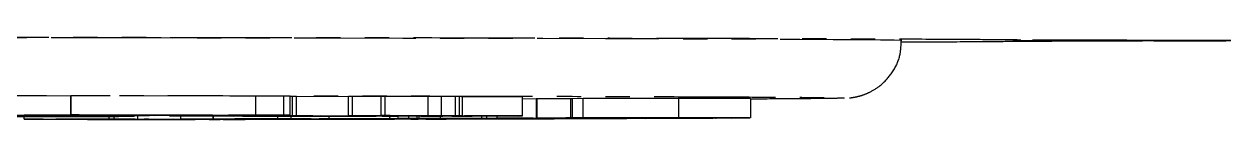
# Model space of a CAD drawing. Header units: millimetres. Extents: x 2687 to 4367, y 1046 to 2234.
# Drawn here: x 3458.5 to 3521.6, y 1266.9 to 1271.2 of the extents above; entities that cross this region are included whole.
import ezdxf

# ---------------------------------------------------------------- set-up
doc = ezdxf.new("R2010")
doc.units = ezdxf.units.MM
doc.linetypes.add('PHANTOM', pattern=[12.7, 6.35, -1.27, 1.27, -1.27, 1.27, -1.27])

msp = doc.modelspace()

# ---------------------------------------------------------------- linework, layer by layer
at = {"color": 7, "linetype": 'PHANTOM', "lineweight": 25}
for p, q in [((3460.948, 1268.151), (3456.879, 1268.157)), ((3460.958, 1268.151), (3460.948, 1268.151)), ((3460.948, 1267.151), (3460.948, 1268.151)), ((3470.621, 1268.151), (3460.958, 1268.166)), ((3460.958, 1267.166), (3460.958, 1268.166)), ((3472.08, 1268.151), (3470.621, 1268.151)), ((3470.621, 1267.151), (3470.621, 1268.151)), ((3472.414, 1268.147), (3472.08, 1268.151)), ((3472.08, 1267.151), (3472.08, 1268.151)), ((3472.414, 1267.147), (3472.414, 1268.147)), ((3472.525, 1268.123), (3472.414, 1268.123)), ((3472.731, 1268.127), (3472.525, 1268.126)), ((3472.525, 1267.126), (3472.525, 1268.126)), ((3475.461, 1268.118), (3472.731, 1268.127)), ((3472.731, 1267.127), (3472.731, 1268.127)), ((3475.667, 1268.128), (3475.461, 1268.126)), ((3475.461, 1267.126), (3475.461, 1268.126)), ((3477.164, 1268.123), (3475.667, 1268.128)), ((3475.667, 1267.128), (3475.667, 1268.128)), ((3477.369, 1268.132), (3477.164, 1268.13)), ((3477.164, 1267.13), (3477.164, 1268.13)), ((3479.622, 1268.124), (3477.369, 1268.132)), ((3477.369, 1267.132), (3477.369, 1268.132)), ((3479.622, 1267.124), (3479.622, 1268.124)), ((3480.305, 1268.126), (3480.305, 1267.126)), ((3481.258, 1268.13), (3481.045, 1268.13)), ((3481.045, 1267.13), (3481.045, 1268.13)), ((3481.258, 1267.13), (3481.258, 1268.13)), ((3481.415, 1267.126), (3481.415, 1268.126)), ((3484.548, 1267.119), (3484.548, 1268.119)), ((3485.265, 1268.002), (3484.548, 1267.999)), ((3485.324, 1268.002), (3485.265, 1268.002)), ((3485.265, 1268.002), (3485.265, 1267.002)), ((3487.079, 1268.013), (3485.324, 1268.002)), ((3485.324, 1267.002), (3485.324, 1268.002)), ((3487.171, 1268.013), (3487.079, 1268.013)), ((3487.079, 1267.013), (3487.079, 1268.013)), ((3487.724, 1268.018), (3487.171, 1268.013)), ((3487.171, 1267.013), (3487.171, 1268.013)), ((3487.724, 1267.018), (3487.724, 1268.018)), ((3492.712, 1267.023), (3492.712, 1268.023)), ((3496.475, 1267.016), (3496.475, 1268.016)), ((3501.317, 1268.052), (3501.369, 1268.049)), ((3456.879, 1267.157), (3460.948, 1267.151)), ((3460.704, 1267.15), (3458.5, 1267.153)), ((3458.51, 1266.941), (3458.51, 1267.08)), ((3459.112, 1267.091), (3459.112, 1267.092)), ((3459.112, 1267.092), (3460.612, 1267.092)), ((3459.112, 1267.092), (3459.112, 1267.092)), ((3459.27, 1267.091), (3459.112, 1267.091)), ((3459.112, 1267.082), (3459.112, 1267.091)), ((3460.322, 1267.082), (3459.112, 1267.082)), ((3459.112, 1267.082), (3459.112, 1267.082)), ((3459.112, 1267.082), (3459.27, 1267.082)), ((3459.27, 1267.082), (3459.27, 1267.091)), ((3459.506, 1267.083), (3459.506, 1267.091)), ((3459.928, 1267.087), (3459.928, 1267.091)), ((3460.533, 1267.087), (3459.928, 1267.087)), ((3459.928, 1267.087), (3459.928, 1267.083)), ((3460.506, 1267.087), (3459.928, 1267.087)), ((3460.085, 1267.129), (3460.085, 1267.151)), ((3461.289, 1267.128), (3460.085, 1267.129)), ((3460.164, 1267.091), (3460.454, 1267.091)), ((3460.164, 1267.082), (3460.164, 1267.087)), ((3460.164, 1267.082), (3460.322, 1267.082)), ((3460.322, 1267.082), (3460.322, 1267.087)), ((3460.322, 1267.082), (3460.322, 1267.082)), ((3460.506, 1267.093), (3460.506, 1267.087)), ((3461.401, 1267.082), (3460.533, 1267.087)), ((3460.612, 1267.092), (3460.612, 1267.093)), ((3460.928, 1267.087), (3461.717, 1267.083)), ((3460.948, 1267.151), (3463.994, 1267.16)), ((3461.102, 1267.164), (3460.958, 1267.166)), ((3460.958, 1267.166), (3470.621, 1267.151)), ((3462.138, 1267.082), (3461.401, 1267.082)), ((3465.055, 1267.143), (3461.551, 1267.149)), ((3461.717, 1267.083), (3461.717, 1267.092)), ((3464.842, 1267.159), (3461.795, 1267.15)), ((3461.795, 1267.15), (3465.299, 1267.144)), ((3461.875, 1267.089), (3461.875, 1267.092)), ((3461.98, 1267.082), (3461.98, 1267.092)), ((3461.98, 1267.082), (3462.138, 1267.082)), ((3462.138, 1267.082), (3462.138, 1267.092)), ((3462.138, 1267.082), (3462.138, 1267.082)), ((3462.212, 1267.135), (3462.212, 1267.148)), ((3462.212, 1267.135), (3465.055, 1267.143)), ((3463.994, 1267.16), (3462.581, 1267.162)), ((3465.902, 1267.142), (3462.735, 1267.133)), ((3462.946, 1266.946), (3462.946, 1267.08)), ((3463.213, 1266.947), (3463.213, 1267.081)), ((3464.277, 1267.087), (3464.277, 1267.137)), ((3464.442, 1266.948), (3464.442, 1267.138)), ((3468.345, 1267.153), (3464.842, 1267.159)), ((3465.299, 1267.158), (3465.299, 1267.144)), ((3465.299, 1267.144), (3468.345, 1267.153)), ((3469.858, 1267.136), (3465.902, 1267.142)), ((3466.109, 1267.142), (3466.109, 1267.12)), ((3466.109, 1267.12), (3466.315, 1267.121)), ((3469.193, 1267.152), (3466.146, 1267.143)), ((3466.146, 1267.143), (3467.955, 1267.14)), ((3466.315, 1267.121), (3466.315, 1267.141)), ((3466.315, 1267.121), (3467.694, 1267.117)), ((3466.688, 1266.952), (3466.688, 1267.118)), ((3474.429, 1267.092), (3467.16, 1267.117)), ((3467.694, 1267.117), (3467.694, 1267.139)), ((3467.955, 1267.14), (3467.955, 1267.148)), ((3467.955, 1267.14), (3469.509, 1267.141)), ((3472.243, 1267.12), (3468.167, 1267.115)), ((3468.167, 1267.115), (3469.441, 1267.111)), ((3468.383, 1266.954), (3468.383, 1267.113)), ((3468.39, 1267.113), (3468.39, 1266.954)), ((3472.414, 1267.147), (3469.193, 1267.152)), ((3469.441, 1267.117), (3469.441, 1267.111)), ((3469.441, 1267.111), (3473.517, 1267.116)), ((3469.509, 1267.151), (3469.509, 1267.141)), ((3469.509, 1267.141), (3469.858, 1267.136)), ((3469.858, 1267.136), (3469.858, 1267.151)), ((3473.987, 1267.114), (3469.911, 1267.109)), ((3469.911, 1267.109), (3471.149, 1267.105)), ((3470.621, 1267.151), (3472.08, 1267.151)), ((3471.149, 1267.111), (3471.149, 1267.105)), ((3471.149, 1267.105), (3475.225, 1267.11)), ((3475.697, 1267.108), (3471.621, 1267.103)), ((3471.621, 1267.103), (3472.818, 1267.099)), ((3471.758, 1266.961), (3471.758, 1267.101)), ((3472.08, 1267.151), (3472.414, 1267.147)), ((3473.517, 1267.116), (3472.243, 1267.12)), ((3472.435, 1267.098), (3472.435, 1266.962)), ((3472.435, 1266.962), (3474.45, 1266.967)), ((3472.525, 1267.126), (3472.731, 1267.127)), ((3472.62, 1267.123), (3472.633, 1267.121)), ((3472.633, 1267.121), (3477.213, 1267.105)), ((3472.731, 1267.127), (3476.219, 1267.115)), ((3472.818, 1267.105), (3472.818, 1267.099)), ((3472.818, 1267.099), (3476.894, 1267.104)), ((3477.012, 1267.102), (3473.291, 1267.097)), ((3473.291, 1267.097), (3473.799, 1267.095)), ((3479.935, 1267.101), (3473.576, 1267.123)), ((3473.799, 1267.095), (3473.799, 1267.098)), ((3473.799, 1267.095), (3474.85, 1267.095)), ((3475.225, 1267.11), (3473.987, 1267.114)), ((3476.535, 1266.958), (3474.061, 1266.963)), ((3474.077, 1266.965), (3474.466, 1266.966)), ((3474.85, 1267.095), (3474.429, 1267.092)), ((3474.45, 1266.967), (3474.45, 1267.092)), ((3474.85, 1267.095), (3474.85, 1267.099)), ((3475.461, 1267.126), (3475.667, 1267.128)), ((3475.667, 1267.128), (3478.464, 1267.118)), ((3476.894, 1267.104), (3475.697, 1267.108)), ((3476.219, 1267.115), (3478.109, 1267.118)), ((3478.109, 1267.118), (3476.512, 1267.123)), ((3478.618, 1267.116), (3476.727, 1267.114)), ((3476.727, 1267.114), (3479.237, 1267.105)), ((3477.755, 1267.102), (3477.012, 1267.102)), ((3477.164, 1267.13), (3477.369, 1267.132)), ((3477.213, 1267.105), (3477.213, 1267.11)), ((3477.213, 1267.105), (3478.073, 1267.104)), ((3477.369, 1267.132), (3479.622, 1267.124)), ((3477.596, 1267.102), (3477.596, 1266.973)), ((3478.073, 1267.104), (3477.755, 1267.102)), ((3478.047, 1266.976), (3478.047, 1267.104)), ((3478.073, 1267.104), (3478.073, 1267.107)), ((3480.177, 1267.121), (3478.214, 1267.127)), ((3478.464, 1267.118), (3478.464, 1267.126)), ((3478.464, 1267.118), (3480.177, 1267.121)), ((3478.611, 1266.977), (3478.611, 1267.105)), ((3481.489, 1267.106), (3478.618, 1267.116)), ((3480.685, 1267.119), (3478.972, 1267.117)), ((3478.972, 1267.117), (3480.863, 1267.11)), ((3479.046, 1266.978), (3479.046, 1267.104)), ((3479.143, 1266.979), (3479.143, 1267.103)), ((3479.143, 1266.979), (3481.258, 1266.977)), ((3479.237, 1267.105), (3479.237, 1267.114)), ((3479.237, 1267.105), (3480.38, 1267.104)), ((3479.804, 1267.124), (3481.369, 1267.118)), ((3480.38, 1267.104), (3479.935, 1267.101)), ((3480.256, 1266.982), (3480.256, 1267.103)), ((3480.256, 1266.982), (3482.419, 1266.99)), ((3480.522, 1266.982), (3480.256, 1266.982)), ((3480.38, 1267.104), (3480.38, 1267.11)), ((3481.144, 1266.984), (3480.522, 1266.982)), ((3480.522, 1266.967), (3480.522, 1266.982)), ((3483.883, 1267.108), (3480.685, 1267.119)), ((3480.863, 1267.11), (3480.863, 1267.118)), ((3480.863, 1267.11), (3481.913, 1267.109)), ((3481.045, 1267.13), (3481.258, 1267.13)), ((3481.258, 1266.977), (3481.152, 1266.976)), ((3481.913, 1267.109), (3481.489, 1267.106)), ((3481.512, 1267.118), (3483.185, 1267.112)), ((3488.077, 1266.976), (3481.741, 1266.984)), ((3481.913, 1267.109), (3481.913, 1267.114)), ((3482.685, 1266.989), (3482.063, 1266.987)), ((3482.175, 1266.986), (3482.175, 1266.988)), ((3482.175, 1266.986), (3488.51, 1266.978)), ((3482.356, 1266.97), (3482.356, 1266.984)), ((3482.356, 1266.97), (3483.922, 1266.975)), ((3482.604, 1266.97), (3482.356, 1266.97)), ((3482.419, 1266.99), (3482.419, 1267.113)), ((3482.419, 1266.99), (3482.685, 1266.989)), ((3482.793, 1266.97), (3482.604, 1266.97)), ((3482.685, 1266.989), (3482.685, 1267.112)), ((3483.185, 1267.112), (3484.33, 1267.111)), ((3483.229, 1266.993), (3483.229, 1267.11)), ((3483.229, 1266.993), (3485.265, 1267.002)), ((3484.551, 1266.99), (3483.229, 1266.993)), ((3485.074, 1266.968), (3483.666, 1266.971)), ((3484.33, 1267.111), (3483.883, 1267.108)), ((3483.922, 1266.975), (3483.922, 1266.982)), ((3483.922, 1266.975), (3484.17, 1266.974)), ((3484.17, 1266.974), (3484.014, 1266.974)), ((3484.126, 1266.972), (3484.126, 1266.974)), ((3484.126, 1266.972), (3486.197, 1266.969)), ((3484.17, 1266.974), (3484.17, 1266.981)), ((3484.223, 1266.993), (3484.776, 1266.991)), ((3485.1, 1267), (3484.318, 1266.996)), ((3484.548, 1267.119), (3484.507, 1267.116)), ((3484.776, 1266.991), (3484.551, 1266.99)), ((3484.776, 1266.991), (3484.776, 1266.998)), ((3485.035, 1266.965), (3485.035, 1266.968)), ((3490.836, 1266.983), (3485.1, 1267)), ((3485.265, 1267.002), (3491.004, 1266.985)), ((3485.324, 1267.002), (3487.079, 1267.013)), ((3485.617, 1267.002), (3485.324, 1267.002)), ((3485.708, 1267.003), (3485.617, 1267.002)), ((3485.767, 1266.967), (3485.762, 1266.967)), ((3486.197, 1266.969), (3486.197, 1266.979)), ((3493.213, 1266.998), (3486.258, 1267.003)), ((3486.817, 1267.009), (3486.316, 1267.006)), ((3486.544, 1267.005), (3486.544, 1267.007)), ((3486.544, 1267.005), (3489.558, 1267.003)), ((3487.079, 1267.013), (3488.93, 1267.012)), ((3487.171, 1267.013), (3487.724, 1267.018)), ((3487.476, 1267.013), (3487.171, 1267.013)), ((3487.549, 1267.014), (3487.476, 1267.013)), ((3487.566, 1266.973), (3487.566, 1266.977)), ((3487.566, 1266.973), (3488.189, 1266.975)), ((3487.832, 1266.972), (3487.566, 1266.973)), ((3489.996, 1266.98), (3487.832, 1266.972)), ((3495.293, 1267.011), (3488.063, 1267.015)), ((3488.189, 1266.975), (3488.291, 1266.975)), ((3488.262, 1267.016), (3495.491, 1267.013)), ((3488.51, 1266.978), (3488.51, 1266.99)), ((3488.93, 1267.012), (3488.93, 1267.014)), ((3488.93, 1267.012), (3488.936, 1267.012)), ((3488.936, 1267.012), (3488.936, 1267.014)), ((3489.108, 1266.978), (3489.108, 1266.988)), ((3489.108, 1266.978), (3489.73, 1266.98)), ((3489.154, 1267.009), (3489.154, 1267.014)), ((3489.445, 1267.008), (3489.154, 1267.009)), ((3489.154, 1267.009), (3489.262, 1267.009)), ((3489.262, 1267.009), (3489.262, 1267.014)), ((3489.262, 1267.009), (3492.13, 1267.007)), ((3489.558, 1267.003), (3490.078, 1267.006)), ((3489.73, 1266.98), (3489.73, 1266.986)), ((3489.73, 1266.98), (3489.996, 1266.98)), ((3490.371, 1267.005), (3489.851, 1267.002)), ((3489.851, 1267.002), (3493.498, 1266.999)), ((3489.996, 1266.98), (3489.996, 1266.985)), ((3492.986, 1266.993), (3490.836, 1266.983)), ((3491.004, 1266.985), (3491.004, 1267)), ((3491.004, 1266.985), (3491.967, 1266.99)), ((3491.229, 1266.995), (3491.229, 1266.999)), ((3491.229, 1266.995), (3491.41, 1266.996)), ((3491.41, 1266.996), (3491.41, 1266.999)), ((3491.41, 1266.996), (3492.986, 1266.993)), ((3492.022, 1267.006), (3491.828, 1267.006)), ((3492.13, 1267.007), (3492.022, 1267.006)), ((3492.13, 1267.007), (3492.13, 1267.013)), ((3492.986, 1266.993), (3492.986, 1266.998)), ((3493.332, 1266.996), (3493.44, 1266.997)), ((3493.625, 1266.996), (3493.332, 1266.996)), ((3493.498, 1266.999), (3493.498, 1267.012)), ((3493.563, 1267.008), (3493.563, 1267.012)), ((3493.563, 1267.008), (3493.75, 1267.009)), ((3495.451, 1267.006), (3493.625, 1266.996)), ((3493.75, 1267.009), (3493.75, 1267.012)), ((3493.75, 1267.009), (3495.451, 1267.006)), ((3494.049, 1267), (3494.049, 1267.012)), ((3494.049, 1267), (3494.513, 1267.003)), ((3495.501, 1267.009), (3495.588, 1267.01)), ((3495.805, 1267.009), (3495.501, 1267.009)), ((3496.335, 1267.013), (3495.805, 1267.009)), ((3496.403, 1267.014), (3496.335, 1267.013)), ((3458.51, 1266.941), (3462.946, 1266.946)), ((3458.664, 1266.94), (3458.51, 1266.941)), ((3458.891, 1266.94), (3458.664, 1266.94)), ((3463.151, 1266.926), (3459.502, 1266.94)), ((3460.226, 1266.941), (3461.808, 1266.935)), ((3461.698, 1266.944), (3460.431, 1266.942)), ((3461.808, 1266.935), (3463.122, 1266.937)), ((3463.274, 1266.936), (3461.96, 1266.934)), ((3461.96, 1266.934), (3463.875, 1266.927)), ((3462.677, 1266.925), (3462.677, 1266.928)), ((3462.829, 1266.924), (3462.677, 1266.925)), ((3462.677, 1266.925), (3462.948, 1266.925)), ((3467.446, 1266.93), (3462.829, 1266.924)), ((3462.946, 1266.946), (3464.314, 1266.943)), ((3462.948, 1266.925), (3462.948, 1266.927)), ((3463.213, 1266.947), (3464.442, 1266.948)), ((3463.396, 1266.946), (3463.213, 1266.947)), ((3463.318, 1266.94), (3463.318, 1266.946)), ((3463.47, 1266.94), (3463.318, 1266.94)), ((3463.318, 1266.94), (3463.59, 1266.94)), ((3463.65, 1266.946), (3463.396, 1266.946)), ((3463.59, 1266.94), (3465.094, 1266.935)), ((3464.314, 1266.943), (3464.137, 1266.943)), ((3468.647, 1266.933), (3464.276, 1266.946)), ((3464.314, 1266.943), (3464.314, 1266.946)), ((3464.442, 1266.948), (3471.328, 1266.941)), ((3464.488, 1266.927), (3465.665, 1266.928)), ((3464.823, 1266.934), (3464.721, 1266.935)), ((3464.86, 1266.946), (3464.775, 1266.946)), ((3464.775, 1266.946), (3468.901, 1266.934)), ((3465.094, 1266.935), (3464.823, 1266.934)), ((3472.636, 1266.937), (3464.86, 1266.946)), ((3465.094, 1266.935), (3465.094, 1266.944)), ((3465.665, 1266.928), (3465.665, 1266.942)), ((3466.672, 1266.934), (3466.672, 1266.939)), ((3466.672, 1266.934), (3466.947, 1266.934)), ((3466.688, 1266.952), (3468.383, 1266.954)), ((3466.871, 1266.951), (3466.688, 1266.952)), ((3467.21, 1266.952), (3466.871, 1266.951)), ((3466.947, 1266.934), (3466.947, 1266.938)), ((3466.947, 1266.934), (3467.446, 1266.93)), ((3467.446, 1266.93), (3467.446, 1266.937)), ((3471.413, 1266.941), (3467.836, 1266.952)), ((3468.09, 1266.952), (3472.891, 1266.938)), ((3468.192, 1266.953), (3468.149, 1266.953)), ((3468.171, 1266.931), (3468.171, 1266.935)), ((3468.171, 1266.931), (3468.51, 1266.932)), ((3468.356, 1266.931), (3468.171, 1266.931)), ((3468.385, 1266.954), (3468.192, 1266.953)), ((3470.051, 1266.934), (3468.356, 1266.931)), ((3468.383, 1266.954), (3468.39, 1266.954)), ((3468.39, 1266.954), (3471.758, 1266.961)), ((3468.51, 1266.932), (3468.51, 1266.934)), ((3468.901, 1266.934), (3468.901, 1266.942)), ((3474.025, 1266.942), (3469.013, 1266.954)), ((3469.527, 1266.934), (3469.527, 1266.941)), ((3469.527, 1266.934), (3469.866, 1266.934)), ((3469.629, 1266.955), (3471.802, 1266.95)), ((3470.774, 1266.958), (3469.695, 1266.956)), ((3469.866, 1266.934), (3469.866, 1266.941)), ((3469.866, 1266.934), (3470.051, 1266.934)), ((3470.051, 1266.934), (3470.051, 1266.94)), ((3471.328, 1266.941), (3471.413, 1266.941)), ((3471.328, 1266.941), (3471.328, 1266.941)), ((3471.758, 1266.961), (3473.374, 1266.959)), ((3471.802, 1266.95), (3472.92, 1266.952)), ((3473.13, 1266.951), (3472.012, 1266.949)), ((3472.012, 1266.949), (3474.642, 1266.943)), ((3472.663, 1266.961), (3472.435, 1266.962)), ((3472.891, 1266.938), (3472.636, 1266.937)), ((3472.875, 1266.962), (3472.663, 1266.961)), ((3472.741, 1266.955), (3472.972, 1266.956)), ((3472.95, 1266.955), (3472.741, 1266.955)), ((3472.891, 1266.938), (3472.891, 1266.944)), ((3472.92, 1266.952), (3472.92, 1266.955)), ((3472.972, 1266.956), (3475.041, 1266.951)), ((3473.374, 1266.959), (3473.251, 1266.959)), ((3478.937, 1266.951), (3473.497, 1266.962)), ((3473.729, 1266.94), (3473.729, 1266.942)), ((3473.939, 1266.94), (3473.729, 1266.94)), ((3473.729, 1266.94), (3473.96, 1266.94)), ((3477.869, 1266.947), (3473.939, 1266.94)), ((3473.96, 1266.942), (3473.96, 1266.94)), ((3474.809, 1266.951), (3474.669, 1266.951)), ((3475.041, 1266.951), (3474.809, 1266.951)), ((3475.041, 1266.951), (3475.041, 1266.959)), ((3475.27, 1266.943), (3475.27, 1266.959)), ((3475.27, 1266.943), (3476.272, 1266.945)), ((3476.272, 1266.945), (3476.272, 1266.957)), ((3477.315, 1266.96), (3476.535, 1266.958)), ((3476.663, 1266.951), (3476.663, 1266.956)), ((3476.663, 1266.951), (3476.925, 1266.951)), ((3477.577, 1266.96), (3476.762, 1266.958)), ((3476.762, 1266.958), (3479.501, 1266.953)), ((3476.925, 1266.951), (3476.925, 1266.955)), ((3476.925, 1266.951), (3477.869, 1266.947)), ((3482.015, 1266.956), (3477.577, 1266.96)), ((3477.869, 1266.947), (3477.869, 1266.953)), ((3478.414, 1266.963), (3478.07, 1266.961)), ((3478.07, 1266.961), (3481.944, 1266.958)), ((3478.712, 1266.949), (3478.712, 1266.952)), ((3478.712, 1266.949), (3478.923, 1266.95)), ((3478.941, 1266.949), (3478.712, 1266.949)), ((3478.923, 1266.95), (3478.923, 1266.951)), ((3480.567, 1266.953), (3478.941, 1266.949)), ((3479.501, 1266.953), (3479.501, 1266.958)), ((3480.125, 1266.953), (3480.125, 1266.958)), ((3480.125, 1266.953), (3480.337, 1266.953)), ((3480.337, 1266.953), (3480.337, 1266.958)), ((3480.337, 1266.953), (3480.567, 1266.953)), ((3480.567, 1266.953), (3480.567, 1266.957)), ((3483.005, 1266.958), (3482.015, 1266.956)), ((3482.564, 1266.958), (3482.776, 1266.959)), ((3482.776, 1266.959), (3483.005, 1266.958))]:
    msp.add_line(p, q, dxfattribs=at)
at = {"color": 7, "linetype": 'PHANTOM', "lineweight": 25, "flags": 128}
for points in [[(3504.369, 1271.049), (3504.325, 1271.054), (3503.969, 1271.065), (3503.259, 1271.076), (3502.198, 1271.086), (3500.792, 1271.097), (3499.047, 1271.107), (3496.973, 1271.117), (3494.579, 1271.126), (3491.878, 1271.135), (3488.883, 1271.144), (3485.608, 1271.152), (3482.071, 1271.16), (3478.289, 1271.167), (3474.281, 1271.174), (3470.066, 1271.18), (3465.667, 1271.185), (3461.103, 1271.19), (3456.399, 1271.193), (3451.578, 1271.197), (3446.664, 1271.199), (3441.68, 1271.201), (3436.653, 1271.202), (3431.608, 1271.202), (3426.568, 1271.201), (3421.56, 1271.2), (3416.608, 1271.198), (3411.737, 1271.195), (3406.971, 1271.192), (3402.335, 1271.187), (3397.85, 1271.182), (3393.54, 1271.177), (3389.426, 1271.171), (3385.529, 1271.164), (3381.867, 1271.156), (3378.459, 1271.148), (3375.323, 1271.14), (3372.473, 1271.131), (3369.924, 1271.122), (3367.688, 1271.112), (3365.778, 1271.102), (3364.201, 1271.092), (3362.967, 1271.081), (3362.081, 1271.071), (3361.547, 1271.06), (3361.369, 1271.049), (3361.369, 1271.049)], [(3520.569, 1271.049), (3520.392, 1271.046), (3519.873, 1271.044), (3519.046, 1271.041), (3517.969, 1271.039), (3516.715, 1271.038), (3515.369, 1271.038), (3514.024, 1271.038), (3512.769, 1271.039), (3511.692, 1271.041), (3510.866, 1271.044), (3510.347, 1271.046), (3510.169, 1271.049), (3510.347, 1271.052), (3510.866, 1271.055), (3511.692, 1271.057), (3512.769, 1271.059), (3514.024, 1271.06), (3515.369, 1271.06), (3516.715, 1271.06), (3517.969, 1271.059), (3519.046, 1271.057), (3519.873, 1271.055), (3520.392, 1271.052), (3520.569, 1271.049)], [(3510.595, 1271.019), (3510.787, 1271.038), (3510.856, 1271.055)], [(3517.624, 1271.059), (3517.618, 1271.056), (3517.549, 1271.037)], [(3456.692, 1267.087), (3456.878, 1267.089), (3457.416, 1267.091), (3458.255, 1267.093), (3459.313, 1267.094), (3460.484, 1267.095), (3461.656, 1267.094), (3462.713, 1267.093), (3463.552, 1267.091), (3464.091, 1267.089), (3464.277, 1267.087), (3464.091, 1267.084), (3463.552, 1267.082), (3462.713, 1267.08), (3461.656, 1267.079), (3460.484, 1267.079), (3459.313, 1267.079), (3458.255, 1267.08), (3457.416, 1267.082), (3456.878, 1267.084), (3456.692, 1267.087)], [(3457.513, 1267.087), (3457.692, 1267.089), (3458.208, 1267.091), (3458.999, 1267.092), (3459.968, 1267.093), (3461, 1267.093), (3461.97, 1267.092), (3462.761, 1267.091), (3463.277, 1267.089), (3463.456, 1267.087), (3463.277, 1267.084), (3462.761, 1267.083), (3461.97, 1267.081), (3461, 1267.08), (3459.968, 1267.08), (3458.999, 1267.081), (3458.208, 1267.083), (3457.692, 1267.084), (3457.513, 1267.087)]]:
    msp.add_lwpolyline(points, dxfattribs=at)
at = {"color": 7, "linetype": 'PHANTOM', "lineweight": 25}
for points, knots in [([(3510.595, 1271.079), (3510.068, 1271.085), (3509.006, 1271.095), (3506.467, 1271.111), (3503.198, 1271.127), (3499.136, 1271.142), (3494.324, 1271.156), (3488.831, 1271.169), (3482.738, 1271.18), (3476.135, 1271.191), (3469.156, 1271.199), (3461.914, 1271.206), (3454.537, 1271.212), (3449.499, 1271.214), (3447.003, 1271.215)], [0, 0, 0, 0, 0.0799588, 0.1613715, 0.2441424, 0.3288926, 0.4142166, 0.5, 0.5857784, 0.6711024, 0.7558576, 0.8386237, 0.9200388, 1, 1, 1, 1]), ([(3501.645, 1268.061), (3501.66, 1268.062), (3501.693, 1268.064), (3501.845, 1268.083), (3502.089, 1268.132), (3502.384, 1268.22), (3502.783, 1268.386), (3503.331, 1268.734), (3503.901, 1269.358), (3504.305, 1270.174), (3504.333, 1270.765), (3504.346, 1271.033)], [0, 0, 0, 0, 0.069689, 0.159202, 0.228526, 0.284853, 0.360929, 0.487702, 0.660291, 0.846257, 1, 1, 1, 1]), ([(3504.34, 1270.978), (3505.041, 1270.981), (3506.85, 1270.989), (3508.99, 1271.003), (3510.063, 1271.014), (3510.595, 1271.019)], [0, 0, 0, 0, 0.241773, 0.624302, 1, 1, 1, 1]), ([(3517.549, 1271.062), (3516.703, 1271.062), (3514.98, 1271.064), (3512.888, 1271.068), (3511.303, 1271.073), (3510.828, 1271.077), (3510.595, 1271.079)], [0, 0, 0, 0, 0.245796, 0.5, 0.754204, 1, 1, 1, 1]), ([(3510.595, 1271.019), (3510.828, 1271.021), (3511.303, 1271.025), (3512.888, 1271.03), (3514.98, 1271.034), (3516.703, 1271.036), (3517.549, 1271.037)], [0, 0, 0, 0, 0.245796, 0.5, 0.754204, 1, 1, 1, 1]), ([(3521.569, 1271.049), (3521.517, 1271.05), (3521.409, 1271.053), (3520.539, 1271.057), (3519.238, 1271.06), (3518.104, 1271.061), (3517.549, 1271.062)], [0, 0, 0, 0, 0.244178, 0.5, 0.755822, 1, 1, 1, 1]), ([(3517.549, 1271.037), (3518.104, 1271.037), (3519.238, 1271.038), (3520.539, 1271.041), (3521.409, 1271.045), (3521.517, 1271.048), (3521.569, 1271.049)], [0, 0, 0, 0, 0.244178, 0.5, 0.755822, 1, 1, 1, 1]), ([(3364.424, 1268.052), (3364.472, 1268.055), (3364.578, 1268.063), (3365.448, 1268.076), (3366.929, 1268.09), (3369.104, 1268.103), (3371.935, 1268.117), (3375.449, 1268.129), (3379.603, 1268.142), (3384.346, 1268.153), (3389.608, 1268.163), (3395.299, 1268.172), (3401.322, 1268.179), (3407.545, 1268.185), (3413.911, 1268.19), (3420.263, 1268.193), (3426.602, 1268.195), (3432.869, 1268.196), (3439.137, 1268.195), (3445.475, 1268.193), (3451.828, 1268.19), (3458.194, 1268.185), (3464.417, 1268.179), (3470.439, 1268.172), (3476.131, 1268.163), (3481.393, 1268.153), (3486.136, 1268.142), (3490.29, 1268.129), (3493.804, 1268.117), (3496.635, 1268.103), (3498.81, 1268.09), (3500.291, 1268.076), (3501.162, 1268.063), (3501.269, 1268.055), (3501.317, 1268.052)], [0, 0, 0, 0, 0.023828, 0.053273, 0.084485, 0.115699, 0.147957, 0.180726, 0.213842, 0.247136, 0.28043, 0.313546, 0.346314, 0.378573, 0.409785, 0.440999, 0.470442, 0.499888, 0.529332, 0.558778, 0.58999, 0.621203, 0.653462, 0.68623, 0.719347, 0.752641, 0.785934, 0.819051, 0.851819, 0.884078, 0.915289, 0.946503, 0.975948, 1, 1, 1, 1]), ([(3480.305, 1268.126), (3480.186, 1268.125), (3480.006, 1268.125), (3479.778, 1268.125), (3479.674, 1268.124), (3479.622, 1268.124)], [0, 0, 0, 0, 0.498826, 0.749076, 1, 1, 1, 1]), ([(3481.045, 1268.13), (3480.999, 1268.129), (3480.906, 1268.129), (3480.708, 1268.127), (3480.466, 1268.126), (3480.305, 1268.126)], [0, 0, 0, 0, 0.251433, 0.502936, 1, 1, 1, 1]), ([(3481.379, 1268.126), (3481.383, 1268.127), (3481.392, 1268.128), (3481.307, 1268.129), (3481.258, 1268.13)], [0, 0, 0, 0, 0.431539, 1, 1, 1, 1]), ([(3484.548, 1268.119), (3484.231, 1268.119), (3483.598, 1268.119), (3482.528, 1268.118), (3481.783, 1268.118), (3481.369, 1268.118)], [0, 0, 0, 0, 0.307787, 0.615394, 1, 1, 1, 1]), ([(3492.712, 1268.023), (3492.045, 1268.024), (3491.017, 1268.024), (3489.613, 1268.024), (3488.695, 1268.022), (3488.035, 1268.02), (3487.828, 1268.019), (3487.724, 1268.018)], [0, 0, 0, 0, 0.320379, 0.494238, 0.669149, 0.833043, 1, 1, 1, 1]), ([(3496.449, 1268.016), (3496.455, 1268.016), (3496.498, 1268.017), (3496.251, 1268.019), (3495.658, 1268.021), (3494.443, 1268.022), (3493.373, 1268.023), (3492.712, 1268.023)], [0, 0, 0, 0, 0.030225, 0.211144, 0.392436, 0.624543, 1, 1, 1, 1]), ([(3501.369, 1268.049), (3501.314, 1268.045), (3501.202, 1268.036), (3500.306, 1268.022), (3498.764, 1268.009), (3497.451, 1267.999), (3496.503, 1267.995), (3496.475, 1267.995)], [0, 0, 0, 0, 0.240789, 0.481589, 0.73683, 0.992091, 1, 1, 1, 1]), ([(3451.989, 1267.142), (3452.658, 1267.141), (3453.911, 1267.141), (3455.726, 1267.142), (3457.77, 1267.144), (3459.426, 1267.147), (3460.376, 1267.149), (3460.704, 1267.15)], [0, 0, 0, 0, 0.198997, 0.37265, 0.545625, 0.843257, 1, 1, 1, 1]), ([(3461.551, 1267.149), (3461.128, 1267.148), (3460.062, 1267.145), (3457.839, 1267.142), (3454.899, 1267.14), (3452.989, 1267.141), (3452.038, 1267.141)], [0, 0, 0, 0, 0.185716, 0.467958, 0.734859, 1, 1, 1, 1]), ([(3459.506, 1267.091), (3459.505, 1267.091), (3459.503, 1267.091), (3459.473, 1267.091), (3459.433, 1267.091), (3459.364, 1267.091), (3459.308, 1267.091), (3459.27, 1267.091)], [0, 0, 0, 0, 0.250411, 0.398556, 0.54744, 0.686236, 1, 1, 1, 1]), ([(3459.27, 1267.082), (3459.315, 1267.082), (3459.378, 1267.082), (3459.45, 1267.082), (3459.487, 1267.082), (3459.505, 1267.083), (3459.506, 1267.083), (3459.506, 1267.083)], [0, 0, 0, 0, 0.364031, 0.510061, 0.655864, 0.843841, 1, 1, 1, 1]), ([(3459.928, 1267.091), (3459.929, 1267.091), (3459.932, 1267.091), (3459.963, 1267.091), (3460.013, 1267.091), (3460.083, 1267.091), (3460.137, 1267.091), (3460.164, 1267.091)], [0, 0, 0, 0, 0.2228941, 0.3848357, 0.547319, 0.7730719, 1, 1, 1, 1]), ([(3459.928, 1267.083), (3459.929, 1267.083), (3459.932, 1267.083), (3459.961, 1267.082), (3460.009, 1267.082), (3460.079, 1267.082), (3460.134, 1267.082), (3460.164, 1267.082)], [0, 0, 0, 0, 0.210223, 0.375759, 0.542534, 0.746796, 1, 1, 1, 1]), ([(3460.085, 1267.129), (3460.288, 1267.129), (3460.694, 1267.131), (3461.25, 1267.132), (3461.757, 1267.134), (3462.06, 1267.135), (3462.212, 1267.135)], [0, 0, 0, 0, 0.2816241, 0.5632509, 0.7816188, 1, 1, 1, 1]), ([(3460.454, 1267.091), (3460.596, 1267.091), (3460.822, 1267.091), (3461.107, 1267.091), (3461.294, 1267.09), (3461.411, 1267.09), (3461.422, 1267.089), (3461.428, 1267.089)], [0, 0, 0, 0, 0.2723579, 0.4349177, 0.5983033, 0.7904262, 1, 1, 1, 1]), ([(3461.428, 1267.089), (3461.417, 1267.089), (3461.4, 1267.088), (3461.205, 1267.088), (3460.986, 1267.087), (3460.744, 1267.087), (3460.577, 1267.087), (3460.506, 1267.087)], [0, 0, 0, 0, 0.330883, 0.501179, 0.670916, 0.859688, 1, 1, 1, 1]), ([(3460.612, 1267.092), (3460.8, 1267.092), (3461.104, 1267.091), (3461.472, 1267.091), (3461.701, 1267.091), (3461.851, 1267.09), (3461.866, 1267.09), (3461.875, 1267.089)], [0, 0, 0, 0, 0.300185, 0.484444, 0.635934, 0.787745, 1, 1, 1, 1]), ([(3461.875, 1267.089), (3461.866, 1267.089), (3461.85, 1267.088), (3461.678, 1267.088), (3461.415, 1267.087), (3461.152, 1267.087), (3460.975, 1267.087), (3460.928, 1267.087)], [0, 0, 0, 0, 0.267946, 0.469277, 0.670405, 0.911995, 1, 1, 1, 1]), ([(3462.581, 1267.162), (3462.444, 1267.162), (3462.17, 1267.163), (3461.681, 1267.163), (3461.314, 1267.164), (3461.102, 1267.164)], [0, 0, 0, 0, 0.2959723, 0.5921499, 1, 1, 1, 1]), ([(3462.735, 1267.133), (3462.542, 1267.132), (3462.197, 1267.131), (3461.717, 1267.13), (3461.432, 1267.129), (3461.289, 1267.128)], [0, 0, 0, 0, 0.388154, 0.694028, 1, 1, 1, 1]), ([(3461.717, 1267.083), (3461.731, 1267.083), (3461.758, 1267.082), (3461.815, 1267.082), (3461.892, 1267.082), (3461.949, 1267.082), (3461.98, 1267.082)], [0, 0, 0, 0, 0.249458, 0.50098, 0.731039, 1, 1, 1, 1]), ([(3467.16, 1267.117), (3467.069, 1267.117), (3466.888, 1267.118), (3466.548, 1267.119), (3466.27, 1267.119), (3466.109, 1267.12)], [0, 0, 0, 0, 0.297034, 0.594269, 1, 1, 1, 1]), ([(3467.694, 1267.117), (3468.261, 1267.117), (3469.371, 1267.119), (3471.021, 1267.121), (3472.087, 1267.123), (3472.62, 1267.123)], [0, 0, 0, 0, 0.343183, 0.671556, 1, 1, 1, 1]), ([(3473.576, 1267.123), (3473.485, 1267.123), (3473.304, 1267.124), (3472.965, 1267.125), (3472.686, 1267.125), (3472.525, 1267.126)], [0, 0, 0, 0, 0.297034, 0.594269, 1, 1, 1, 1]), ([(3474.061, 1266.963), (3474.016, 1266.963), (3473.946, 1266.964), (3473.914, 1266.964), (3473.93, 1266.964), (3473.986, 1266.965), (3474.051, 1266.965), (3474.077, 1266.965)], [0, 0, 0, 0, 0.273037, 0.428356, 0.583344, 0.832242, 1, 1, 1, 1]), ([(3474.45, 1266.967), (3474.739, 1266.967), (3475.18, 1266.968), (3475.955, 1266.969), (3476.577, 1266.969), (3477.177, 1266.968), (3477.495, 1266.968), (3477.669, 1266.967)], [0, 0, 0, 0, 0.321782, 0.493409, 0.666308, 0.816214, 1, 1, 1, 1]), ([(3474.466, 1266.966), (3474.716, 1266.966), (3475.086, 1266.967), (3475.743, 1266.967), (3476.274, 1266.967), (3476.753, 1266.967), (3477.026, 1266.966), (3477.143, 1266.966)], [0, 0, 0, 0, 0.331594, 0.48998, 0.648562, 0.847889, 1, 1, 1, 1]), ([(3476.512, 1267.123), (3476.421, 1267.124), (3476.24, 1267.124), (3475.9, 1267.125), (3475.622, 1267.126), (3475.461, 1267.126)], [0, 0, 0, 0, 0.29737, 0.594968, 1, 1, 1, 1]), ([(3477.143, 1266.966), (3477.334, 1266.965), (3477.645, 1266.965), (3477.868, 1266.964), (3477.856, 1266.962), (3477.691, 1266.961), (3477.45, 1266.961), (3477.315, 1266.96)], [0, 0, 0, 0, 0.272894, 0.445011, 0.618101, 0.78577, 1, 1, 1, 1]), ([(3478.214, 1267.127), (3478.124, 1267.128), (3477.943, 1267.128), (3477.603, 1267.129), (3477.325, 1267.13), (3477.164, 1267.13)], [0, 0, 0, 0, 0.297034, 0.594269, 1, 1, 1, 1]), ([(3479.957, 1266.965), (3479.446, 1266.966), (3478.513, 1266.968), (3477.788, 1266.971), (3477.555, 1266.973), (3477.643, 1266.975), (3477.913, 1266.976), (3478.047, 1266.976)], [0, 0, 0, 0, 0.329821, 0.602198, 0.751389, 0.876805, 1, 1, 1, 1]), ([(3477.669, 1266.967), (3477.898, 1266.967), (3478.279, 1266.966), (3478.475, 1266.965), (3478.45, 1266.964), (3478.444, 1266.964)], [0, 0, 0, 0, 0.543092, 0.902457, 1, 1, 1, 1]), ([(3478.047, 1266.976), (3478.087, 1266.976), (3478.167, 1266.976), (3478.352, 1266.977), (3478.507, 1266.977), (3478.611, 1266.977)], [0, 0, 0, 0, 0.2508442, 0.5020675, 1, 1, 1, 1]), ([(3478.337, 1266.976), (3478.254, 1266.975), (3478.097, 1266.975), (3478.088, 1266.973), (3478.32, 1266.972), (3479.113, 1266.969), (3479.983, 1266.967), (3480.522, 1266.967)], [0, 0, 0, 0, 0.097711, 0.183041, 0.35825, 0.602223, 1, 1, 1, 1]), ([(3481.152, 1266.976), (3480.838, 1266.976), (3480.278, 1266.977), (3479.499, 1266.977), (3478.898, 1266.977), (3478.542, 1266.976), (3478.384, 1266.976), (3478.337, 1266.976)], [0, 0, 0, 0, 0.327037, 0.582977, 0.754619, 0.926745, 1, 1, 1, 1]), ([(3478.611, 1266.977), (3478.649, 1266.977), (3478.726, 1266.977), (3478.876, 1266.977), (3478.978, 1266.978), (3479.046, 1266.978)], [0, 0, 0, 0, 0.251606, 0.503238, 1, 1, 1, 1]), ([(3479.046, 1266.978), (3479.092, 1266.978), (3479.182, 1266.978), (3479.192, 1266.979), (3479.155, 1266.979), (3479.143, 1266.979)], [0, 0, 0, 0, 0.406204, 0.795736, 1, 1, 1, 1]), ([(3479.622, 1267.124), (3479.729, 1267.124), (3479.889, 1267.125), (3480.124, 1267.125), (3480.245, 1267.126), (3480.305, 1267.126)], [0, 0, 0, 0, 0.498374, 0.749082, 1, 1, 1, 1]), ([(3480.922, 1267.124), (3480.793, 1267.123), (3480.511, 1267.123), (3480.117, 1267.123), (3479.882, 1267.123), (3479.804, 1267.124)], [0, 0, 0, 0, 0.360389, 0.789524, 1, 1, 1, 1]), ([(3485.295, 1266.964), (3485.068, 1266.964), (3484.668, 1266.963), (3483.859, 1266.962), (3482.785, 1266.962), (3481.408, 1266.963), (3480.449, 1266.964), (3479.957, 1266.965)], [0, 0, 0, 0, 0.169563, 0.297883, 0.425995, 0.705761, 1, 1, 1, 1]), ([(3480.305, 1267.126), (3480.412, 1267.126), (3480.625, 1267.127), (3480.845, 1267.128), (3480.974, 1267.129), (3481.045, 1267.13)], [0, 0, 0, 0, 0.308082, 0.61489, 1, 1, 1, 1]), ([(3480.522, 1266.967), (3481.087, 1266.966), (3481.932, 1266.965), (3483.102, 1266.964), (3483.838, 1266.963), (3484.405, 1266.964), (3484.79, 1266.964), (3484.967, 1266.965), (3485.035, 1266.965)], [0, 0, 0, 0, 0.399545, 0.597137, 0.733747, 0.835099, 0.936852, 1, 1, 1, 1]), ([(3481.407, 1267.126), (3481.39, 1267.125), (3481.351, 1267.125), (3481.139, 1267.124), (3480.971, 1267.124), (3480.922, 1267.124)], [0, 0, 0, 0, 0.357282, 0.813025, 1, 1, 1, 1]), ([(3481.741, 1266.984), (3481.688, 1266.984), (3481.604, 1266.985), (3481.471, 1266.985), (3481.359, 1266.985), (3481.241, 1266.984), (3481.181, 1266.984), (3481.144, 1266.984)], [0, 0, 0, 0, 0.247687, 0.39562, 0.54446, 0.717172, 1, 1, 1, 1]), ([(3481.258, 1267.13), (3481.31, 1267.129), (3481.392, 1267.128), (3481.396, 1267.127), (3481.398, 1267.126)], [0, 0, 0, 0, 0.630209, 1, 1, 1, 1]), ([(3481.369, 1267.118), (3481.7, 1267.118), (3482.362, 1267.118), (3483.434, 1267.119), (3484.15, 1267.119), (3484.548, 1267.119)], [0, 0, 0, 0, 0.30739, 0.614857, 1, 1, 1, 1]), ([(3484.507, 1267.116), (3484.394, 1267.116), (3483.897, 1267.117), (3482.816, 1267.117), (3481.93, 1267.117), (3481.512, 1267.118)], [0, 0, 0, 0, 0.1355582, 0.5925172, 1, 1, 1, 1]), ([(3482.063, 1266.987), (3482.026, 1266.987), (3481.97, 1266.987), (3481.971, 1266.986), (3482.018, 1266.986), (3482.094, 1266.986), (3482.151, 1266.986), (3482.175, 1266.986)], [0, 0, 0, 0, 0.3520414, 0.5318269, 0.7130337, 0.8778643, 1, 1, 1, 1]), ([(3483.666, 1266.971), (3483.594, 1266.971), (3483.476, 1266.971), (3483.28, 1266.971), (3483.118, 1266.971), (3482.942, 1266.971), (3482.851, 1266.971), (3482.793, 1266.97)], [0, 0, 0, 0, 0.257237, 0.420431, 0.584481, 0.733875, 1, 1, 1, 1]), ([(3484.014, 1266.974), (3483.973, 1266.974), (3483.9, 1266.973), (3483.874, 1266.973), (3483.906, 1266.973), (3483.992, 1266.972), (3484.079, 1266.972), (3484.126, 1266.972)], [0, 0, 0, 0, 0.249315, 0.435814, 0.622797, 0.797036, 1, 1, 1, 1]), ([(3484.318, 1266.996), (3484.195, 1266.996), (3484.066, 1266.995), (3484.113, 1266.994), (3484.116, 1266.994)], [0, 0, 0, 0, 0.946889, 1, 1, 1, 1]), ([(3485.035, 1266.965), (3485.145, 1266.965), (3485.322, 1266.966), (3485.414, 1266.967), (3485.382, 1266.967), (3485.253, 1266.968), (3485.129, 1266.968), (3485.074, 1266.968)], [0, 0, 0, 0, 0.329126, 0.528564, 0.696809, 0.865433, 1, 1, 1, 1]), ([(3485.753, 1266.967), (3485.707, 1266.966), (3485.62, 1266.965), (3485.401, 1266.965), (3485.295, 1266.964)], [0, 0, 0, 0, 0.517516, 1, 1, 1, 1]), ([(3486.258, 1267.003), (3486.203, 1267.003), (3486.113, 1267.003), (3485.982, 1267.003), (3485.879, 1267.003), (3485.779, 1267.003), (3485.736, 1267.003), (3485.708, 1267.003)], [0, 0, 0, 0, 0.238273, 0.386342, 0.535522, 0.694283, 1, 1, 1, 1]), ([(3485.895, 1266.968), (3485.863, 1266.968), (3485.805, 1266.968), (3485.761, 1266.968), (3485.763, 1266.968), (3485.763, 1266.968)], [0, 0, 0, 0, 0.5446363, 0.9779069, 1, 1, 1, 1]), ([(3486.197, 1266.969), (3486.169, 1266.969), (3486.112, 1266.969), (3486.007, 1266.969), (3485.939, 1266.968), (3485.899, 1266.968), (3485.895, 1266.968)], [0, 0, 0, 0, 0.25202, 0.504232, 0.940351, 1, 1, 1, 1]), ([(3486.316, 1267.006), (3486.296, 1267.006), (3486.264, 1267.006), (3486.286, 1267.005), (3486.336, 1267.005), (3486.426, 1267.005), (3486.504, 1267.005), (3486.544, 1267.005)], [0, 0, 0, 0, 0.306278, 0.493908, 0.637476, 0.819066, 1, 1, 1, 1]), ([(3488.936, 1267.012), (3488.658, 1267.012), (3488.099, 1267.011), (3487.389, 1267.011), (3486.977, 1267.01), (3486.858, 1267.009), (3486.817, 1267.009)], [0, 0, 0, 0, 0.326957, 0.656983, 0.880506, 1, 1, 1, 1]), ([(3488.063, 1267.015), (3488.006, 1267.015), (3487.915, 1267.015), (3487.787, 1267.015), (3487.688, 1267.015), (3487.599, 1267.014), (3487.568, 1267.014), (3487.549, 1267.014)], [0, 0, 0, 0, 0.2389344, 0.3835198, 0.5293247, 0.7100539, 1, 1, 1, 1]), ([(3487.724, 1267.018), (3487.895, 1267.019), (3488.179, 1267.021), (3489.093, 1267.023), (3490.171, 1267.024), (3491.431, 1267.024), (3492.3, 1267.024), (3492.712, 1267.023)], [0, 0, 0, 0, 0.2470751, 0.4117067, 0.5763764, 0.7994592, 1, 1, 1, 1]), ([(3488.029, 1267.018), (3488.01, 1267.018), (3487.974, 1267.018), (3487.976, 1267.017), (3488.033, 1267.017), (3488.114, 1267.017), (3488.2, 1267.016), (3488.249, 1267.016), (3488.262, 1267.016)], [0, 0, 0, 0, 0.3092031, 0.5693339, 0.7017053, 0.8348468, 0.9586804, 1, 1, 1, 1]), ([(3492.577, 1267.021), (3491.919, 1267.022), (3490.966, 1267.022), (3489.68, 1267.022), (3488.871, 1267.021), (3488.315, 1267.02), (3488.11, 1267.019), (3488.039, 1267.018), (3488.029, 1267.018)], [0, 0, 0, 0, 0.370461, 0.536516, 0.705021, 0.84958, 0.977988, 1, 1, 1, 1]), ([(3488.292, 1266.975), (3488.293, 1266.976), (3488.296, 1266.976), (3488.257, 1266.976), (3488.186, 1266.976), (3488.116, 1266.976), (3488.077, 1266.976)], [0, 0, 0, 0, 0.122438, 0.382866, 0.652036, 1, 1, 1, 1]), ([(3488.51, 1266.978), (3488.561, 1266.978), (3488.647, 1266.978), (3488.785, 1266.978), (3488.901, 1266.978), (3489.016, 1266.978), (3489.074, 1266.978), (3489.108, 1266.978)], [0, 0, 0, 0, 0.239524, 0.40579, 0.571729, 0.750468, 1, 1, 1, 1]), ([(3490.078, 1267.006), (3490.119, 1267.006), (3490.185, 1267.006), (3490.164, 1267.007), (3490.044, 1267.007), (3489.8, 1267.008), (3489.575, 1267.008), (3489.445, 1267.008)], [0, 0, 0, 0, 0.250694, 0.402945, 0.556475, 0.743783, 1, 1, 1, 1]), ([(3491.828, 1267.006), (3491.635, 1267.007), (3491.349, 1267.007), (3490.952, 1267.007), (3490.697, 1267.006), (3490.492, 1267.006), (3490.416, 1267.006), (3490.371, 1267.005)], [0, 0, 0, 0, 0.3395156, 0.5022361, 0.666705, 0.8068214, 1, 1, 1, 1]), ([(3491.967, 1266.99), (3492.048, 1266.99), (3492.203, 1266.991), (3492.057, 1266.993), (3491.7, 1266.994), (3491.369, 1266.995), (3491.229, 1266.995)], [0, 0, 0, 0, 0.25104, 0.485737, 0.783075, 1, 1, 1, 1]), ([(3496.066, 1267.015), (3496.077, 1267.015), (3496.12, 1267.016), (3495.815, 1267.018), (3495.13, 1267.019), (3493.979, 1267.021), (3493.066, 1267.021), (3492.577, 1267.021)], [0, 0, 0, 0, 0.069629, 0.257165, 0.430092, 0.695031, 1, 1, 1, 1]), ([(3492.712, 1267.023), (3493.358, 1267.023), (3494.389, 1267.022), (3495.571, 1267.021), (3496.193, 1267.019), (3496.473, 1267.017), (3496.443, 1267.016), (3496.435, 1267.016)], [0, 0, 0, 0, 0.366723, 0.58482, 0.762656, 0.94041, 1, 1, 1, 1]), ([(3493.44, 1266.997), (3493.47, 1266.997), (3493.51, 1266.997), (3493.472, 1266.997), (3493.401, 1266.998), (3493.308, 1266.998), (3493.239, 1266.998), (3493.213, 1266.998)], [0, 0, 0, 0, 0.39106, 0.540188, 0.690013, 0.882685, 1, 1, 1, 1]), ([(3493.498, 1266.999), (3493.552, 1266.999), (3493.643, 1266.999), (3493.775, 1266.999), (3493.886, 1267), (3493.985, 1267), (3494.027, 1267), (3494.049, 1267)], [0, 0, 0, 0, 0.238521, 0.395636, 0.552314, 0.766778, 1, 1, 1, 1]), ([(3494.641, 1267.004), (3494.648, 1267.004), (3494.695, 1267.005), (3494.526, 1267.006), (3494.164, 1267.007), (3493.78, 1267.008), (3493.563, 1267.008)], [0, 0, 0, 0, 0.045115, 0.334899, 0.62348, 1, 1, 1, 1]), ([(3495.607, 1267.01), (3495.609, 1267.01), (3495.615, 1267.01), (3495.581, 1267.011), (3495.513, 1267.011), (3495.414, 1267.011), (3495.336, 1267.011), (3495.293, 1267.011)], [0, 0, 0, 0, 0.072094, 0.286641, 0.500817, 0.726997, 1, 1, 1, 1]), ([(3495.491, 1267.013), (3495.546, 1267.013), (3495.639, 1267.013), (3495.766, 1267.013), (3495.874, 1267.013), (3495.972, 1267.013), (3496.01, 1267.013), (3496.031, 1267.014)], [0, 0, 0, 0, 0.203913, 0.348912, 0.493273, 0.720281, 1, 1, 1, 1]), ([(3459.502, 1266.94), (3459.471, 1266.94), (3459.421, 1266.94), (3459.312, 1266.941), (3459.202, 1266.941), (3459.053, 1266.941), (3458.955, 1266.94), (3458.891, 1266.94)], [0, 0, 0, 0, 0.23968, 0.390629, 0.542071, 0.705503, 1, 1, 1, 1]), ([(3460.431, 1266.942), (3460.371, 1266.942), (3460.273, 1266.942), (3460.188, 1266.942), (3460.156, 1266.942), (3460.169, 1266.941), (3460.206, 1266.941), (3460.226, 1266.941)], [0, 0, 0, 0, 0.300073, 0.489629, 0.647488, 0.805846, 1, 1, 1, 1]), ([(3464.137, 1266.943), (3463.891, 1266.943), (3463.398, 1266.944), (3462.648, 1266.944), (3462.053, 1266.944), (3461.79, 1266.944), (3461.698, 1266.944)], [0, 0, 0, 0, 0.329191, 0.661633, 0.881808, 1, 1, 1, 1]), ([(3462.948, 1266.925), (3463.018, 1266.925), (3463.118, 1266.925), (3463.179, 1266.925), (3463.198, 1266.926)], [0, 0, 0, 0, 0.687811, 1, 1, 1, 1]), ([(3463.122, 1266.937), (3463.24, 1266.937), (3463.43, 1266.937), (3463.615, 1266.938), (3463.683, 1266.938), (3463.643, 1266.939), (3463.535, 1266.939), (3463.47, 1266.94)], [0, 0, 0, 0, 0.253965, 0.40631, 0.559769, 0.73662, 1, 1, 1, 1]), ([(3463.223, 1266.926), (3463.223, 1266.926), (3463.231, 1266.926), (3463.214, 1266.926), (3463.175, 1266.926), (3463.151, 1266.926)], [0, 0, 0, 0, 0.006784, 0.3662, 1, 1, 1, 1]), ([(3464.721, 1266.935), (3464.598, 1266.935), (3464.425, 1266.936), (3464.087, 1266.936), (3463.825, 1266.936), (3463.544, 1266.936), (3463.366, 1266.936), (3463.274, 1266.936)], [0, 0, 0, 0, 0.375008, 0.532176, 0.663237, 0.825783, 1, 1, 1, 1]), ([(3464.276, 1266.946), (3464.24, 1266.946), (3464.179, 1266.946), (3464.064, 1266.947), (3463.962, 1266.947), (3463.828, 1266.947), (3463.727, 1266.946), (3463.66, 1266.946), (3463.65, 1266.946)], [0, 0, 0, 0, 0.239791, 0.395723, 0.528329, 0.660993, 0.950414, 1, 1, 1, 1]), ([(3463.875, 1266.927), (3463.907, 1266.927), (3463.959, 1266.927), (3464.075, 1266.927), (3464.204, 1266.927), (3464.348, 1266.927), (3464.443, 1266.927), (3464.488, 1266.927)], [0, 0, 0, 0, 0.2422509, 0.3981104, 0.5540249, 0.7912917, 1, 1, 1, 1]), ([(3465.665, 1266.928), (3465.877, 1266.929), (3466.305, 1266.929), (3466.667, 1266.931), (3466.788, 1266.932), (3466.714, 1266.933), (3466.672, 1266.934)], [0, 0, 0, 0, 0.248815, 0.500063, 0.713643, 1, 1, 1, 1]), ([(3467.836, 1266.952), (3467.799, 1266.952), (3467.739, 1266.952), (3467.619, 1266.952), (3467.51, 1266.952), (3467.365, 1266.952), (3467.274, 1266.952), (3467.21, 1266.952)], [0, 0, 0, 0, 0.239941, 0.39539, 0.551967, 0.684504, 1, 1, 1, 1]), ([(3468.149, 1266.953), (3468.114, 1266.953), (3468.049, 1266.953), (3468, 1266.953), (3468.001, 1266.953), (3468.036, 1266.952), (3468.073, 1266.952), (3468.09, 1266.952)], [0, 0, 0, 0, 0.256868, 0.47724, 0.662008, 0.845558, 1, 1, 1, 1]), ([(3469.013, 1266.954), (3468.969, 1266.954), (3468.899, 1266.954), (3468.779, 1266.954), (3468.675, 1266.954), (3468.535, 1266.954), (3468.445, 1266.954), (3468.385, 1266.954)], [0, 0, 0, 0, 0.2536824, 0.4001164, 0.52343, 0.6771969, 1, 1, 1, 1]), ([(3468.51, 1266.932), (3468.569, 1266.932), (3468.657, 1266.932), (3468.737, 1266.932), (3468.756, 1266.933), (3468.734, 1266.933), (3468.686, 1266.933), (3468.652, 1266.933), (3468.647, 1266.933)], [0, 0, 0, 0, 0.305771, 0.455285, 0.605942, 0.744239, 0.965757, 1, 1, 1, 1]), ([(3468.901, 1266.934), (3468.934, 1266.934), (3468.993, 1266.933), (3469.113, 1266.933), (3469.245, 1266.933), (3469.39, 1266.933), (3469.48, 1266.933), (3469.527, 1266.934)], [0, 0, 0, 0, 0.215896, 0.385328, 0.555954, 0.7641, 1, 1, 1, 1]), ([(3469.695, 1266.956), (3469.639, 1266.956), (3469.557, 1266.956), (3469.509, 1266.955), (3469.513, 1266.955), (3469.514, 1266.955)], [0, 0, 0, 0, 0.636816, 0.940157, 1, 1, 1, 1]), ([(3469.521, 1266.955), (3469.537, 1266.955), (3469.563, 1266.955), (3469.611, 1266.955), (3469.629, 1266.955)], [0, 0, 0, 0, 0.614189, 1, 1, 1, 1]), ([(3473.251, 1266.959), (3472.985, 1266.959), (3472.451, 1266.959), (3471.683, 1266.959), (3471.103, 1266.959), (3470.862, 1266.958), (3470.774, 1266.958)], [0, 0, 0, 0, 0.321306, 0.64529, 0.869658, 1, 1, 1, 1]), ([(3473.497, 1266.962), (3473.44, 1266.962), (3473.355, 1266.962), (3473.214, 1266.962), (3473.101, 1266.962), (3472.984, 1266.962), (3472.914, 1266.962), (3472.875, 1266.962)], [0, 0, 0, 0, 0.300741, 0.442976, 0.585498, 0.770192, 1, 1, 1, 1]), ([(3472.92, 1266.952), (3473.016, 1266.952), (3473.174, 1266.952), (3473.251, 1266.953), (3473.282, 1266.953)], [0, 0, 0, 0, 0.6084263, 1, 1, 1, 1]), ([(3473.292, 1266.953), (3473.294, 1266.953), (3473.307, 1266.954), (3473.198, 1266.954), (3473.043, 1266.955), (3472.95, 1266.955)], [0, 0, 0, 0, 0.107107, 0.469394, 1, 1, 1, 1]), ([(3474.669, 1266.951), (3474.525, 1266.951), (3474.312, 1266.952), (3473.942, 1266.952), (3473.659, 1266.952), (3473.374, 1266.952), (3473.22, 1266.952), (3473.13, 1266.951)], [0, 0, 0, 0, 0.337772, 0.500301, 0.664443, 0.804956, 1, 1, 1, 1]), ([(3473.96, 1266.94), (3474.023, 1266.941), (3474.112, 1266.941), (3474.164, 1266.941), (3474.153, 1266.941), (3474.104, 1266.942), (3474.051, 1266.942), (3474.025, 1266.942)], [0, 0, 0, 0, 0.358471, 0.509487, 0.66217, 0.836846, 1, 1, 1, 1]), ([(3474.642, 1266.943), (3474.684, 1266.943), (3474.755, 1266.943), (3474.889, 1266.943), (3475.025, 1266.943), (3475.158, 1266.943), (3475.236, 1266.943), (3475.27, 1266.943)], [0, 0, 0, 0, 0.244529, 0.408946, 0.573274, 0.814793, 1, 1, 1, 1]), ([(3476.272, 1266.945), (3476.457, 1266.945), (3476.799, 1266.946), (3476.91, 1266.947), (3476.961, 1266.948)], [0, 0, 0, 0, 0.540563, 1, 1, 1, 1]), ([(3476.953, 1266.948), (3476.955, 1266.949), (3476.96, 1266.949), (3476.786, 1266.95), (3476.663, 1266.951)], [0, 0, 0, 0, 0.287101, 1, 1, 1, 1]), ([(3478.923, 1266.95), (3478.975, 1266.95), (3479.051, 1266.95), (3479.099, 1266.951), (3479.088, 1266.951), (3479.035, 1266.951), (3478.972, 1266.951), (3478.937, 1266.951)], [0, 0, 0, 0, 0.327317, 0.476421, 0.626546, 0.796314, 1, 1, 1, 1]), ([(3479.501, 1266.953), (3479.54, 1266.953), (3479.608, 1266.952), (3479.732, 1266.952), (3479.866, 1266.952), (3480.005, 1266.952), (3480.085, 1266.953), (3480.125, 1266.953)], [0, 0, 0, 0, 0.208612, 0.37176, 0.536244, 0.765787, 1, 1, 1, 1]), ([(3481.944, 1266.958), (3482.004, 1266.958), (3482.126, 1266.958), (3482.313, 1266.958), (3482.464, 1266.958), (3482.535, 1266.958), (3482.564, 1266.958)], [0, 0, 0, 0, 0.2772639, 0.5575672, 0.817889, 1, 1, 1, 1])]:
    msp.add_open_spline(points, degree=3, knots=knots, dxfattribs=at)

doc.saveas('drawing.dxf')
